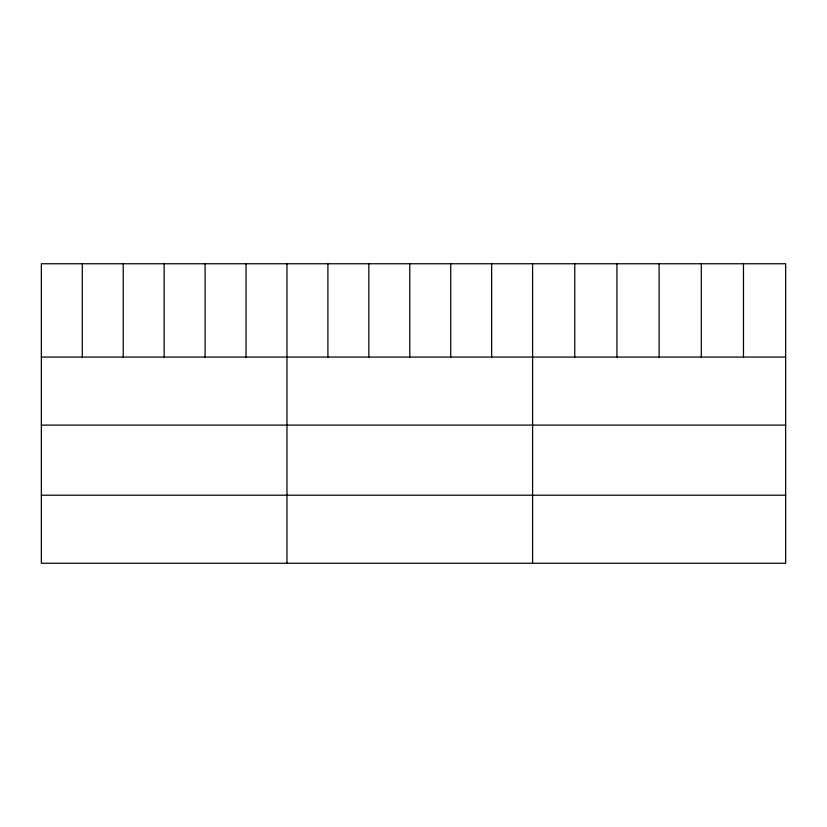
<?xml version="1.0" encoding="UTF-8"?>
<svg xmlns="http://www.w3.org/2000/svg" width="827" height="827" viewBox="0 0 827 827"><rect width="100%" height="100%" fill="white"/><g stroke="black" fill="none" stroke-linecap="round" stroke-linejoin="round"><path stroke-width="1.24" d="M785.65 357.068L785.65 563.249L41.35 563.249L41.35 263.751L785.65 263.751L785.65 357.068L41.35 357.068M41.35 425.109L785.65 425.109M41.35 495.208L785.65 495.208M743.473 263.751L743.473 357.068M701.296 263.751L701.296 357.068M659.119 263.751L659.119 357.068M616.942 263.751L616.942 357.068M574.765 263.751L574.765 357.068M532.588 263.751L532.588 563.249M491.651 263.751L491.651 357.068M450.715 263.751L450.715 357.068M409.778 263.751L409.778 357.068M368.842 263.751L368.842 357.068M327.905 263.751L327.905 357.068M286.969 263.751L286.969 563.249M246.032 263.751L246.032 357.068M205.096 263.751L205.096 357.068M164.16 263.751L164.16 357.068M123.223 263.751L123.223 357.068M82.286 263.751L82.286 357.068"/></g></svg>
